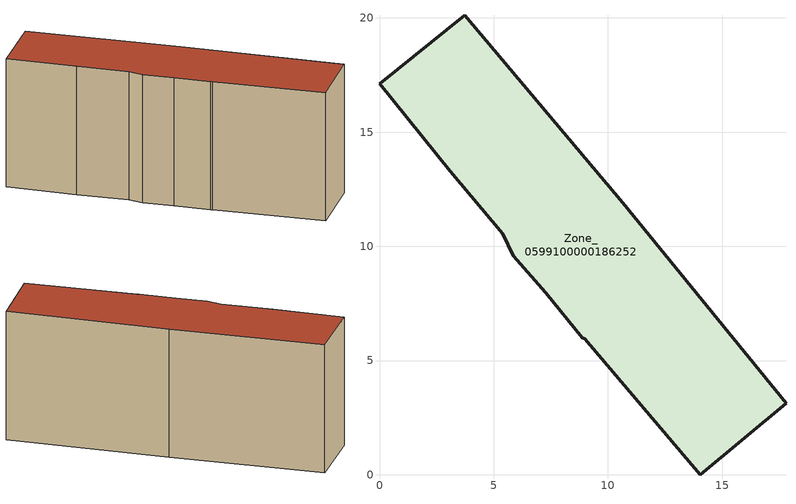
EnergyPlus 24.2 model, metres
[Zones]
Zone_0599100000186252
 floor ground (C_G): 3.73,20.12 10.66,11.9 17.79,3.13 14.03,0 8.98,5.96 8.87,5.99 7.27,7.97 5.85,9.59 5.39,10.54 3.09,13.29 0,17.11 z0
 wall outside (C_F): 10.66,11.9 3.73,20.12 0,17.11 3.09,13.29 5.39,10.54 5.85,9.59 7.27,7.97 8.87,5.99 8.98,5.96 14.03,0 17.79,3.13 10.66,11.9 z0:9.36
 roof outside (C_R): 17.79,3.13 10.66,11.9 3.73,20.12 0,17.11 3.09,13.29 5.39,10.54 5.85,9.59 7.27,7.97 8.87,5.99 8.98,5.96 14.03,0 z9.36
[BUILDING]
Pand.0599100000186252: North Axis=0; Terrain=City; Loads Convergence Tolerance Value=0.04; Temperature Convergence Tolerance Value=0.4; Solar Distribution=FullExterior; Maximum Number of Warmup Days=25; Minimum Number of Warmup Days=1
[Site:Location]
Rotterdam.The.Hague.AP_ZH_NLD Design_Conditions: Latitude=51.96; Longitude=4.45; Time Zone=1; Elevation=-4.5
[SITE:GROUNDTEMPERATURE:BUILDINGSURFACE]
18, 18, 18, 18, 18, 18, 18, 18, 18, 18, 18, 18
[MATERIAL] Thermal Absorptance=0.9; Solar Absorptance=0.7; Visible Absorptance=0.7
Name | Roughness | Thickness | Conductivity | Density | Specific Heat
G.TI.1946 | MediumSmooth | 0.15 | 1 | 540 | 1210
F.TI.1946 | Rough | 0.3 | 0.857143 | 1920 | 840
R.TI.1946 | MediumRough | 0.2 | 0.1 | 1500 | 1000
[CONSTRUCTION]
C_G: G.TI.1946
C_F: F.TI.1946
C_R: R.TI.1946
[ZONE]
Zone_0599100000186252: Type=1; Multiplier=1; Ceiling Height=Autocalculate; Volume=Autocalculate; Floor Area=autocalculate; Part of Total Floor Area=Yes
[ZONEINFILTRATION:DESIGNFLOWRATE]
Infil_Zone_0599100000186252: Zone or ZoneList or Space or SpaceList=Zone_0599100000186252; Schedule=AlwaysOn; Design Flow Rate Calculation Method=Flow/Area; Flow Rate per Floor Area=0.003; Constant Term Coefficient=1; Temperature Term Coefficient=0; Velocity Term Coefficient=0; Velocity Squared Term Coefficient=0
[HVACTEMPLATE:ZONE:IDEALLOADSAIRSYSTEM]
Zone_0599100000186252: Maximum Heating Supply Air Temperature=50; Minimum Cooling Supply Air Temperature=13; Maximum Heating Supply Air Humidity Ratio=0.0156; Minimum Cooling Supply Air Humidity Ratio=0.0077; Heating Limit=NoLimit; Cooling Limit=NoLimit; Dehumidification Control Type=ConstantSensibleHeatRatio; Cooling Sensible Heat Ratio=0.7; Dehumidification Setpoint=60; Humidification Control Type=None; Humidification Setpoint=30; Outdoor Air Method=None; Outdoor Air Flow Rate per Person=0.00944; Outdoor Air Flow Rate per Zone Floor Area=0; Outdoor Air Flow Rate per Zone=0; Demand Controlled Ventilation Type=None; Outdoor Air Economizer Type=NoEconomizer; Heat Recovery Type=None; Sensible Heat Recovery Effectiveness=0.7; Latent Heat Recovery Effectiveness=0.65
[ZONECONTROL:THERMOSTAT]
ThermostatControl_Zone_0599100000186252: Zone or ZoneList=Zone_0599100000186252; Control Type Schedule=DualSetpointControlType; Control 1=Thermostat_Zone_0599100000186252; Temperature Difference Between Cutout And Setpoint=0
[THERMOSTATSETPOINT:DUALSETPOINT]
Thermostat_Zone_0599100000186252: Heating Setpoint Temperature Schedule=HeatingSetpoint_Zone_0599100000186252; Cooling Setpoint Temperature Schedule=CoolingSetpoint_Zone_0599100000186252
[SCHEDULE:COMPACT]
HeatingSetpoint_Zone_0599100000186252: Through: 12/31, For: AllDays, Until: 24:00, 21
CoolingSetpoint_Zone_0599100000186252: Through: 12/31, For: AllDays, Until: 24:00, 24
DualSetpointControlType: Through: 12/31, For: AllDays, Until: 24:00, 4
AlwaysOn: Through: 12/31, For: AllDays, Until: 24:00, 1
